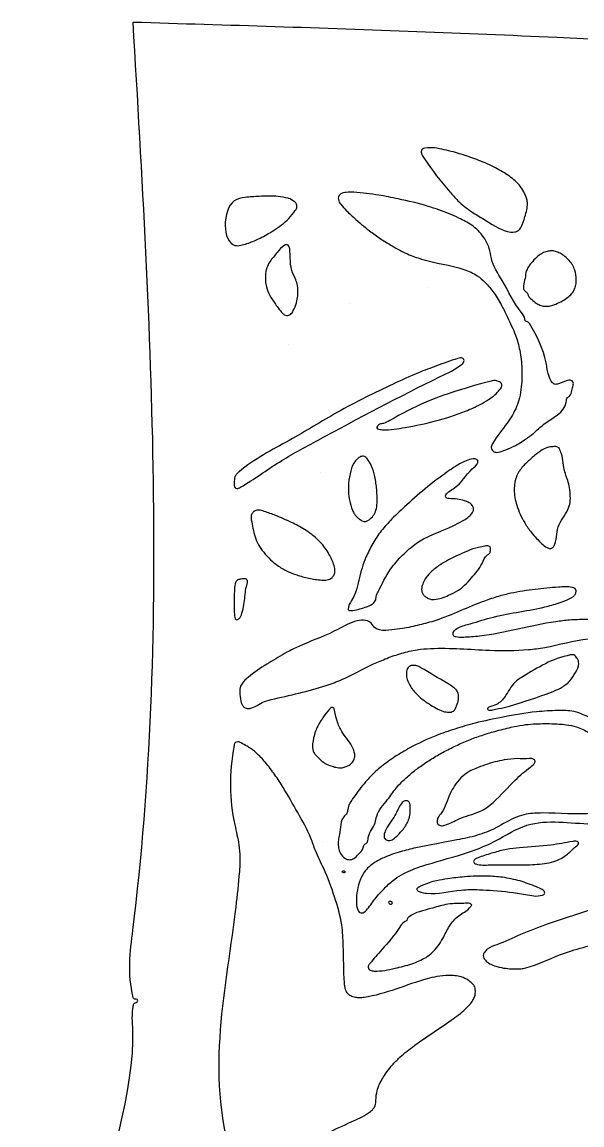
# Model space of a CAD drawing. Header units: millimetres. Extents: x -73 to 1552, y -292 to 900.
# Drawn here: x -73 to 299, y 168 to 900 of the extents above; entities that cross this region are included whole.
import ezdxf

# ---------------------------------------------------------------- set-up
doc = ezdxf.new("R2010")
doc.units = ezdxf.units.MM

msp = doc.modelspace()

# ---------------------------------------------------------------- linework, layer by layer
for points in [[(196.5, 723.259868), (196.50000000000003, 723.259868)], [(144.696552, 713.25), (144.69655199999997, 713.25)], [(104.203462, 686), (104.20346200000002, 686)], [(125.471214, 600.644707), (125.47121399999997, 600.644707)], [(126.5, 356), (126.50000000000001, 356)]]:
    msp.add_lwpolyline(points, close=True)
for points in [[(0.906652, 899.816883), (0.7304989999993268, 296.9426270000064), (0.9843370000016876, 252.23458599998926), (1.3510918118962096, 251.36112103550266), (3.4850940000000015, 250.749127), (3.949343, 250.060771), (3.525419999999995, 249.221633), (1.4118404783749965, 247.984543457971), (1.0750709999999992, 247.013501), (0.7546850000001086, 230.2021419999997), (0.5, 1.997489), (5.972326999999998, 1.4182240000000021), (224.60937502750494, 1.3446119986474514), (1497.5, 1.5), (1497.8043592192892, 464.3287032234192), (1497.495218999975, 735.4340409999999), (1496.751348, 736.4109440000001), (1411.8204288705126, 748.2980725540858), (1393.201199, 751.495968), (1337.774431698905, 759.4984095263551), (1322.3350071115638, 762.3012033179937), (1238.6276630000002, 775.0536149999999), (1225.0060234666735, 777.5659293128094), (1142.8165044191348, 790.303568475359), (1116.72543530718, 794.823450721634), (1034.3842347118227, 807.8720532299915), (902.8347517942876, 828.2578516717823), (798.4219473508849, 843.233916361605), (693.1027185374408, 856.7374305714111), (670.6604430536092, 859.1222185333734), (653.3702184670801, 861.6987642315431), (568.2275010628284, 870.0754620785573), (513.3208951979209, 874.6190420156925), (489.77534043727246, 876.9886015091629), (441.562089, 880.577659), (352.69367300000005, 886.1151480000008), (282.0527587812415, 889.7078133176826), (189.20042130078707, 893.6229209986748), (0.906652, 899.816883)], [(213.5, 813.618032), (228.90169412687996, 808.5233645886399), (240.03535135950048, 803.7336833991394), (249.529492635395, 798.120224337009), (253.637761, 795.047933), (256.433701478814, 792.38967222939), (258.756571, 789.309427), (261.180905, 784.895238), (262.15022762143883, 782.1605151402513), (262.543349397884, 779.350246537698), (262.139520394036, 775.194940339182), (260.9360321856501, 770.5265567605443), (258.216, 763.499959), (256.54028181132, 761.442846479671), (254.087514, 760.431079), (249.2361135002596, 760.8284339500015), (233.59497299999995, 768.897934), (225.60327799999996, 773.816006), (220.80093093535206, 777.3468691221452), (216.45262642539998, 781.20254348638), (211.0454576246875, 787.166929817125), (194.22673999999995, 808.956249), (192.557701, 811.850601), (192.124165, 813.894027), (192.75, 815.448318), (194.494688, 816.134625), (207.22296819370587, 815.0095436007214), (213.5, 813.618032)], [(103.629081, 782.877286), (103.96578667030678, 782.7685738942229), (108.035723727074, 780.4684433924799), (109.346619, 778.898746), (109.62799187748162, 777.7590934147813), (107.50905208976806, 773.3237501320395), (103.02976399999997, 768.208701), (92.71554499999993, 760.611348), (84.14825659408754, 755.8283116551459), (76.438153018676, 752.757005238156), (68.5, 751.5), (67.946367, 781.029111), (75.30274697323446, 783.3157147879626), (84.44148550398985, 784.0529097054388), (97.09876900000002, 784.01359), (103.629081, 782.877286)], [(155.789414, 785.984328), (163.93116041342742, 784.8952418636125), (176.76683823904636, 782.4206413577732), (196.7603770661545, 777.426586840883), (210.72799488961877, 772.464730710863), (216.9569635501341, 769.6657081269011), (225.56066460790979, 764.9021162168153), (229.76707613880927, 761.4896830758723), (233.6364136286213, 756.6690144925958), (237.20756403560137, 749.5655750647691), (238.64244663222783, 742.8403282013405), (245.76338526696097, 728.2238468226761), (258.461111, 707.114994), (260.843256, 702.678737), (261.17025150159503, 701.3758896323415), (262.987501227569, 700.6379509109514), (263.826061, 699.667158), (274.94686100000007, 673.603162), (276.6733626620289, 665.1593529916245), (279.237984, 660.367985), (280.66909330086816, 659.3085442893262), (283.24064637928, 659.658295839448), (290.10283528713, 661.9343066584825), (291.5973681825951, 661.8819805222959), (292.7108968119404, 660.9486647022972), (292.92705717435, 658.603215987128), (292.0473477729435, 655.1018087154725), (290.642457, 651.543495), (289.13258001985446, 650.5398081123975), (288.268781517116, 647.5127849949398), (273.38507758004005, 632.74354369864), (266.52212903863324, 626.6831003620952), (260.5917050000001, 622.318347), (252.6560671379693, 617.7038905556873), (246.7916727463532, 615.2432241649478), (242.25630092725473, 614.061049517097), (240.88801415410032, 614.2928111121905), (239.42077784751, 615.30450081726), (238.61358273749215, 616.645926120889), (238.51984035015087, 617.597448564639), (239.50076090493891, 620.1603094208139), (249.10312814423133, 633.5212724747643), (255.38962697092092, 644.4911333186823), (257.245524488625, 650.27558401037), (258.47665446524263, 657.6762890902438), (258.88142693154396, 669.5697028845619), (257.41793634031364, 681.8950546733086), (254.64157098838604, 691.896576447318), (249.24369799999988, 703.832283), (245.65369999999984, 711.133359), (240.321641, 720.011021), (234.45113291001803, 726.9512484538625), (229.26141575457166, 731.3764573889129), (225.12484652877544, 733.7096832659396), (220.4483570486384, 735.5180791476107), (192.30463089046907, 742.4377653941203), (183.033283, 745.847853), (172.71266382702467, 751.190619910589), (165.8153462318345, 755.4911777836762), (158.876261164389, 760.4070482421706), (148.76691796449597, 768.720946545808), (142.32503299999996, 774.771739), (138.699048, 778.822953), (137.094581, 781.990483), (137.13740431728175, 783.7734108085192), (138.68280157538993, 785.6828186291757), (142.328956330304, 786.7480791025228), (147.3520762490778, 786.7803822633857), (155.789414, 785.984328)], [(105.208578, 743.25), (106.20225803902348, 734.8702533757494), (108.82792161228339, 728.7403730978855), (109.98262369550088, 724.8595225814669), (110.138587817712, 718.134503193692), (109.36062, 713.494583), (107.19933855738897, 708.1904187649443), (105.25070641026413, 705.7118436845169), (102.93893086008336, 705.029870163188), (101.17585057747232, 705.5272676878382), (99.82319800000002, 706.648574), (95.41474697584569, 712.4293459305426), (91.635492978307, 718.317143366708), (89.31371458347755, 723.9418578893359), (88.718726398248, 727.7418482880021), (88.71140240985179, 731.6520862343664), (89.6017086390124, 736.5373309890824), (91.63773686410572, 740.6606365143793), (96.51556668176522, 746.8048663904119), (101.54607562080216, 751.5743554232723), (103.33803225345564, 751.9706911529687), (104.3064864133535, 750.9987135452865), (104.84543546112069, 748.6070235592771), (105.208578, 743.25)], [(284.931194, 745.90077), (288.2258713622836, 743.4915630436312), (290.95002458713196, 740.658529681516), (292.40281999999996, 738.536627), (293.97452369089825, 735.1220254236697), (295, 728.871669), (294.6542849121991, 725.363238742877), (293.655762524566, 722.209389156532), (291.8891911832153, 719.4422119104883), (289.399106, 717.05647), (285.85416670854187, 714.718944845811), (281.46189609786967, 712.5693467068796), (278.685415684476, 711.574564255596), (275.3778274442505, 711.0770818803101), (273.0236308223779, 711.277027738704), (270.091052946803, 712.1769114528062), (267.701738164231, 713.63338455612), (264.61832666898005, 716.28214205549), (263.30478829379706, 717.7109566143547), (262.676875, 719.632018), (260.9746100428397, 721.097481765703), (260.963637087093, 729.54560200816), (261.92486009270675, 734.8015406855161), (263.70870691560725, 737.9640950169605), (266.884741, 741.844027), (270.4267528042879, 745.0618574331622), (273.25373997772476, 746.7240482068721), (276.39747341766736, 747.7042292060312), (278.758522, 747.86534), (281.871521, 747.310328), (284.931194, 745.90077)], [(220.5, 675.017914), (220.157647495808, 673.716335131828), (219.219202, 672.751642), (204.72989289630547, 664.3739109502573), (123.657011611776, 622.270686174208), (97.96196705691841, 607.6928953747887), (72.07808000000006, 590.921394), (69.69069, 590.150127), (68.62224525050105, 590.6422356119008), (68.015313, 593.75), (68.479559, 597.9313), (69.50814769360443, 599.5611658602887), (71.26900311037858, 601.265811721723), (104.53669476705396, 622.0846135885499), (136.4999999999999, 640.718029), (173.47637799999984, 659.4511439999999), (190.24770679307528, 666.9307614549468), (202.25514382698552, 671.5491395838882), (216.36281100000002, 676.392946), (219.60297035534393, 676.5233875062567), (220.2737768016663, 675.8989019494157), (220.5, 675.017914)], [(244.113799, 660.939097), (245.27295939462422, 659.7333942778314), (245.3457621931955, 657.5293559537018), (243.8331625832792, 655.352327709054), (240.95061814171873, 652.3515727127524), (236.68077408576755, 649.1833531472987), (231.13293570308244, 645.8708737910262), (221.46011298686298, 641.502439322523), (201.644145, 634.923007), (181.31357776644663, 630.613057159767), (166.96330699999996, 629.106351), (164.028975, 629.490804), (162.55617099999998, 630.315808), (163.06979500000003, 631.584098), (164.59216216770955, 632.8312045103695), (166.9446192093478, 633.285108111256), (171.18644129923197, 635.2007033443319), (195.06218462659595, 647.3757018670825), (201.756187, 650.16412), (211.05408896644067, 653.3493520354384), (238.4999425699375, 661.4066179016279), (241.35182847833948, 661.7843043918585), (244.113799, 660.939097)], [(283.759051, 616.75), (285.12538690745424, 613.0759495346277), (287.37543, 601.182672), (290.30941699999994, 591.845648), (290.9569054234935, 586.347277142716), (290.826949, 580.860414), (289.4161799479478, 576.2149090518789), (283.005144, 564.558533), (280.013189, 551.751499), (279.43531, 550.946312), (277.512425863151, 550.2266798173196), (275.557861, 550.855194), (268.65425700000003, 557.002931), (265.13887655972104, 561.0181430463069), (260.7620049839676, 567.2571747026948), (255.483779, 579.013765), (253.817669, 589.431388), (255.404864619297, 598.3329564633871), (259.5037012966742, 604.6703740502612), (264.48877, 609.572621), (270.2794152241084, 614.3280772054197), (274.7523256554805, 616.8790055215454), (277.0382590212378, 617.5770933541413), (280.1126846816924, 617.9112486398558), (282.6238266247196, 617.577743435028), (283.759051, 616.75)], [(229.776288, 608.189781), (229.61445199999997, 607.334205), (225.9574888419663, 603.0527891826803), (213.10481355359198, 589.738641383368), (208.39006801590997, 584.3539432699536), (208.78189325657124, 583.7810073937198), (210.66271299999997, 583.360448), (220.87891716499757, 581.9369582517497), (223.93505830253045, 580.6945910965266), (225.8802416884882, 578.8964792454927), (226.661875, 577.184921), (226.5677763075202, 575.0394235048956), (225.73497206177134, 573.5664197272687), (223.77432600000003, 571.443683), (220.36209654127362, 569.0219800385895), (193.51637173928793, 556.590152032343), (189.29760792900797, 554.057760366496), (184.18357128498948, 549.9394136136195), (175.45782361550576, 541.2683429119517), (171.72910254302892, 536.5140602182662), (163.458701364727, 521.532305737169), (162.2141216585017, 518.3769268798537), (161.853687867984, 516.1319395579025), (161.07929241217275, 514.747931842405), (159.1333823789315, 513.097660643551), (155.97275121918963, 511.6342114383673), (146.70392255095, 509.15627432295), (144.468169895088, 509.103979871975), (143.74404361562043, 509.47206349790844), (143.58890471519211, 510.03178474227525), (145.905129, 515.72802), (152.7846011498394, 537.5160334010368), (155.43057619924673, 544.4254842036077), (159.9135058346325, 553.6018227566175), (165.54648612269685, 561.9168573826074), (172.55197900000002, 569.854237), (182.54769575433247, 579.2748536156444), (196.36848400000002, 591.364897), (211.29095489145803, 602.3990173003158), (218.355976613687, 606.8736231696314), (223.108989, 608.955447), (227.621099, 609.73829), (228.95110588678148, 609.3153388501615), (229.776288, 608.189781)], [(156.027759, 610.236008), (159.10147757298435, 605.0424238816537), (161.294715370687, 598.024426428668), (162.54201891632033, 589.3458676800317), (162.779617, 580.615276), (161.99545800000004, 575.669769), (160.25863899999996, 572.070746), (157.46829399999996, 569.387269), (155.61241483588512, 568.3334757463036), (154.5264894290316, 568.1503258445958), (152.231928, 569.059488), (150.11506520143564, 570.564523655988), (147.7967955412143, 573.2098988327763), (146.40919787049, 575.7437838395425), (144.506673, 582.278567), (143.75703131908548, 591.2173337626409), (144.8479980730735, 599.901635590438), (147.4588432273814, 607.0257331231745), (149.77941198584355, 609.8315467608804), (151.83695240187998, 611.2680227774865), (154.39868446474642, 611.3527210166033), (156.027759, 610.236008)], [(95.416719, 572.252542), (105.94352484178899, 567.5778239306405), (114.55787152656501, 562.933978263649), (119.44642400000001, 559.542632), (125.03879032935166, 554.4750319443426), (128.21411030692042, 550.6494832941341), (130.86520256946005, 546.5267687962211), (134.229687, 538.910601), (134.706552620485, 536.9579458606275), (134.75112620613305, 534.198403805778), (134.2868031416515, 532.7693227851486), (132.873903299777, 530.963242781601), (129.628547, 529.453155), (126.09557847627599, 529.297130143216), (117.46188106810399, 530.5879468143333), (109.46117820853316, 532.6778093310927), (103.91855800000003, 534.876901), (97.437907, 538.505256), (93.38131295043966, 541.6707767514116), (88.61424793794377, 546.5413296962826), (84.694116, 551.523404), (82.35069153262755, 556.6222351523667), (79.56865853058126, 567.9427007550419), (79.199356, 570.454287), (79.48639608609501, 572.775531167534), (80.86154400000002, 574.667497), (81.88505189789707, 575.3222796745465), (84.21206024832793, 575.820682652666), (87.95147061070715, 574.9063819328805), (95.416719, 572.252542)], [(238, 549.5), (237.530872, 547.169761), (236.0343470997244, 545.9943685267236), (232.4206808052187, 540.2288829112654), (225.41958699999995, 530.739788), (220.857777239152, 525.820880705444), (216.36732566829014, 522.2722885562305), (210.18337959625768, 519.2042920014197), (200.69679249850424, 516.4015951068243), (198.86893236225646, 516.4572852899056), (196.341674, 517.37411), (194.45037401469298, 518.5845852367452), (193.09473458876, 520.105073604946), (192.42454114851225, 521.9749265452505), (192.429886, 524.065303), (193.426685, 527.478775), (195.2248914182, 530.81250912516), (199.36987222092347, 535.3488286623165), (205.014246, 539.648842), (215.535829, 545.32088), (230.170185721775, 551.019515008635), (234.29728233927008, 551.8555426924939), (236.9169517984786, 551.8195019777032), (237.7422558860135, 551.195369974971), (238, 549.5)], [(75.614552, 523.75), (74.38648900000004, 513.0834500000003), (73.129608, 507.21940500000005), (71.11734725631104, 503.62783437303716), (69.14883653255035, 503.03853445160166), (68.43290084852049, 504.4909356986935), (68.05520899999999, 508.91092), (68.08025435960958, 521.8542170687901), (68.5596511128762, 526.7877541620894), (69.10107628131335, 528.2148533549481), (70.42550399999999, 529.381167), (72.57222455214165, 529.9606730588645), (76.232991, 530), (75.614552, 523.75)], [(294.812719, 522.302137), (294.4862532195925, 520.133805511335), (293.022353, 518.50125), (287.3655210757173, 515.5990402844552), (282.29492568282615, 513.7549545152021), (272.8228010000001, 511.16926799999993), (237.96263299999998, 504.2066040000001), (222.73229317930102, 499.7578005463052), (214.80209564402497, 496.3961541256247), (213.19991799999997, 493.790475), (213.7755378835703, 492.0549934297544), (214.797296, 491.582939), (220.24353471998643, 491.2472453156233), (230.70531950882184, 492.0737887855925), (281.46074333615866, 501.65089890946587), (290.44518843600724, 502.70811428649307), (301.1397941527241, 503.094990759965), (317.72870361697085, 502.72878153912256), (322.92132546710695, 502.005903729283), (327.38069362070945, 500.8602129662793), (335.70855513117033, 497.92535220700546), (336.1255119518256, 496.8621130996196), (335.734223, 495.794644), (332.73340422676796, 493.8162368984627), (302.86354032142145, 490.2834838457924), (274.00899434177893, 484.57329517627153), (263.24338579326, 483.15080975363), (237.36765400000053, 482.71209499999986), (198.310846113581, 483.84910926902904), (189.34521649417061, 483.02469724879387), (179.10294210547767, 480.68937308030576), (169.22553299999998, 477.330999), (160.466218, 473.57931700000006), (139.2910919004115, 463.2160855281074), (129.1092938288688, 459.31784114298705), (92.58130242081133, 449.9038458138077), (86.64403298265262, 447.9748887617971), (77.066011212402, 444.0331766331055), (74.798613, 444.657676), (73.59832600167657, 445.9771594086293), (72.67378678465, 447.91886677450003), (71.810644, 453.261388), (71.80738951885549, 456.906242761654), (72.18925949413703, 458.7837105332959), (74.03697799999999, 461.581444), (78.71356390631237, 465.92940223974966), (91.120728, 474.423422), (102.95744200000001, 481.359835), (110.81667516195199, 485.25547529201754), (134.60950963068, 495.5090517594), (158.753072, 500.59805), (161.7572785799096, 497.3971778286707), (164.466248419433, 496.218743943503), (172.594434986079, 496.165624047248), (179.59004758151042, 497.13192211331847), (190.85230263153602, 499.48700253643733), (201.69203693818395, 502.50059133162864), (233.975300888042, 515.402012745696), (243.38955792680645, 518.4571020545714), (251.609244532558, 520.51712709377), (267.690193, 523.08498), (283.064268650028, 524.603115073986), (292.4634833182325, 524.3982228371395), (294.13988319657767, 523.7348809540246), (294.812719, 522.302137)], [(295.434898, 477.459015), (296.3901147044177, 475.64861218403024), (296.5721275250725, 474.01040459338503), (294.501179961678, 467.995051872023), (290.7268021500375, 462.409257328475), (285.21876260187855, 458.041745191582), (281.87094500000006, 456.311399), (274.933117992142, 453.6150373848855), (247.17038405417287, 444.7837308168122), (239.49490739155408, 443.11194185354765), (236.928477, 443.009961), (236.07245279479386, 443.5966332449265), (236.059491017381, 444.2058787272075), (236.88836422273664, 444.8165617583681), (242.00939804502403, 446.7565823274466), (245.093473, 448.879176), (246.90030613003503, 450.93709283251036), (253.33328299999997, 460.409099), (255.98272278155466, 462.8875548672775), (259.62248582313197, 465.27097293416404), (291.068869, 479.56278), (293.438265752506, 479.61641409119903), (295.434898, 477.459015)], [(191.84563, 471.131681), (209.22214209500999, 460.83100043699096), (214.10659394755703, 457.5804480006778), (215.46607399473243, 456.21859617779734), (216.74390261772248, 453.08626550970996), (216.77984360061748, 450.019936402162), (215.55543538149558, 445.82958193559625), (213.38725093394365, 442.30580405740176), (211.855636, 441.681223), (208.6058365552254, 441.7024541959963), (206.3569674648391, 442.2256376097971), (202.09492407416403, 444.21663231352), (192.683927, 450.327449), (188.90486462959177, 453.7039602357487), (186.33580468326207, 456.6502506405091), (183.9883333654919, 460.40477730991284), (182.51931519175787, 464.1538429374596), (182.2726394931021, 467.73961877534236), (182.576813, 469.527825), (183.8696276472515, 471.6272656617585), (186.13019, 472.611582), (189.1225388138215, 472.39157364996), (191.84563, 471.131681)], [(134.405482, 443.75), (136.28484571289, 435.80958374296796), (137.655492, 432.0875), (139.34215422840998, 428.84318107866), (146.05146081187576, 419.0696739760687), (147.91807244019884, 413.65738913658794), (147.61309899999998, 410.449002), (146.03652152562017, 407.8712097758893), (142.270064, 405.511263), (139.550858, 404.736131), (137.30757102838916, 404.7005231577918), (133.66757798215454, 405.41071027790514), (127.875561, 407.828795), (125.20819095753706, 409.8499610138646), (122.502272971265, 412.6334023072675), (120.81108323511249, 414.7754306313475), (120.15552470767351, 416.5986019956315), (120.68672854205744, 424.5164352741631), (121.94959379853337, 428.9981022255937), (123.4663462807885, 432.38290257988604), (127.28507802425638, 438.49134038847626), (131.18221257665124, 443.5093525057478), (133.061930406704, 444.781044547192), (133.8972920025465, 444.50926336247994), (134.405482, 443.75)], [(302.309409, 438.609314), (308.81815148672655, 434.9302481892766), (313.3842394281673, 431.3895226738263), (326.52234579065055, 417.7420618011196), (331.50058383197404, 413.6502195770826), (334.71204, 412.131911), (350.37094917860895, 406.8323199008764), (357.5004834119047, 404.7186769147173), (367.7468936293593, 402.3244860032063), (380.81346697228696, 397.35974329396066), (387.166262, 394.048504), (391.5069968979217, 391.03482776548987), (391.9422061981263, 390.1720438784721), (391.8931127022176, 388.9681653285862), (390.496936, 387.430837), (387.1193540304823, 386.45200762287953), (384.189365012883, 386.1672501273742), (376.54516092214186, 386.5177533507749), (364.02611716251124, 388.62214936893025), (359.595813692225, 389.7975847313125), (355.8067360733234, 391.33654944093746), (322.91894760627804, 412.2202141857331), (303.480464574121, 427.8876002713104), (299.433250826759, 430.1335709429176), (295.0974305722547, 431.8285355224715), (288.243898, 433.271901), (278.6921799992918, 433.9288348920293), (266.575065, 433.766758), (259.435864, 433.06091), (251.797928, 431.58751499999994), (240.99999999999994, 428.8460160000001), (232.22345145410497, 426.18994769366896), (223.62230099999996, 423.0114709999999), (215.055729713632, 419.263973897504), (206.715247, 415.03712800000005), (198.97505147387102, 410.535415731497), (191.512529, 405.587002), (185.18055111097198, 400.7116871230885), (179.271798, 395.331234), (175.44632131184937, 391.143075465027), (169.77772048599664, 383.5544430501618), (162.53223985033756, 372.4526761577938), (161.5362656603653, 368.1658818044446), (156.9120735782314, 358.40865826030773), (155.835115198049, 354.6312399359175), (154.22627835700627, 353.5747834433321), (153.415272, 350.965246), (150.49805021851242, 347.2891443684763), (147.4694339762, 344.496868743495), (144.65311100536002, 343.60505435624), (142.954475, 343.846522), (141.28283259984, 344.64209335716004), (138.609091701056, 347.6509761306565), (137.738084, 349.674306), (137.0465236348202, 353.3027769997807), (137.111024383652, 356.578480128896), (137.83680407747912, 360.3332456325153), (141.15055799999993, 372.655317), (142.766348, 374.457136), (143.309375, 376.94634), (147.21127323048114, 385.00489134928745), (155.20177742472842, 395.3273055868327), (161.92583013897953, 402.3193222702397), (165.633309, 405.459664), (174.7796292669325, 412.05952576193), (184.46617699999996, 417.837427), (201.79142069706816, 425.9142722827434), (214.39112577815632, 430.38752729489636), (227.82916613483462, 434.2663287804987), (246.492032, 438.32729399999994), (268.56232794775, 441.7997664209979), (282.85491119927, 442.66064570515596), (293.3492493056681, 441.99910137284564), (296.7455153169931, 441.0599548895871), (302.309409, 438.609314)], [(76.573321, 418.95805), (77.79596268587431, 418.22166571501316), (82.49976645713129, 414.6121859948746), (88.62792436842949, 408.2946207322025), (95.00759273984369, 399.9301651401738), (100.40713600000002, 391.650885), (110.13952, 374.89412200000004), (118.82382199999999, 357.961453), (121.92361299999999, 349.64557600000006), (127.36142111120279, 337.77651686269985), (134.5427968931978, 319.0154750090386), (139.35195324121614, 300.3096224602862), (140.35476788664047, 286.52248268542314), (141.16331281912798, 261.88683269913), (141.89109563258393, 257.4004127961651), (143.52652, 254.565885), (145.27113709287548, 253.20580546822669), (148.40246632589898, 252.15267818639956), (151.2179667524175, 251.9143625991725), (154.25954017221454, 252.19689939812133), (196.1319635392652, 264.5721033930269), (202.3476569647176, 266.0089719770173), (210.359251, 266.825477), (214.47907001115, 266.6138571182), (218.521791, 265.792822), (223.4893711597306, 263.4902226191976), (225.753763255, 261.66487828875), (227.21548225083603, 259.9000823208009), (227.78734856542565, 258.3724742280263), (228, 255.805011), (227.590364499318, 252.95771110846), (226.39468, 250.341367), (221.544439, 244.616788), (212.02310000000006, 237.02932000000007), (186.19749425786992, 219.23317508994995), (177.0857778009473, 211.61360240816342), (172.22403337013264, 206.4874406931641), (168.2663628617215, 201.36028523922903), (164.023705, 193.634797), (162.51929946313348, 188.891088831736), (161.85825987166695, 182.08869453838267), (161.1363297637022, 179.44806803898425), (159.64712063126308, 177.59551643403813), (157.10292030277492, 175.49509737120434), (145.66897213211257, 169.55454009276713), (129.27754292638218, 162.07688056241918), (72.01685999999995, 139.13584399999993), (69.23988798663547, 138.0645283232113), (68.37619172545705, 138.1203151722704), (68.059276, 138.715597), (68.63315100000182, 309.28047499995546), (71.13371399999994, 332.7465790000004), (71.76867956429301, 345.22636652165846), (71.07819261455855, 353.5282667799335), (68.38392105372061, 366.71326427785897), (67.9324400000005, 419.47442900000226), (68.720097, 421.386763), (70.3745409908, 421.871891128175), (72.534734320148, 421.15640320372944), (76.573321, 418.95805)], [(267.716324, 409), (267.474583, 408.140051), (264.73996414292253, 405.27633170634), (254.4827562053755, 396.48461378640826), (239.76129099999997, 381.608018), (235.442579, 378.126904), (230.702416, 375.627619), (217.170703, 370.697297), (207.65585886319795, 366.49741833243235), (204.7937233184311, 366.2422162525985), (202.8712179861779, 367.7000810956157), (202.61187427630114, 369.11154368572943), (203.198199028291, 371.399273042419), (205.500665, 374.689174), (211.3358455461055, 387.56710470407097), (214.167891, 392.675869), (218.37575645328067, 397.95786886398076), (223.9685511301445, 402.1918086717975), (228.24834, 404.289994), (234.563700759689, 406.59875834026), (241, 408.545095), (247.06594727365703, 409.85816234081267), (255.81304636451847, 410.72801355128445), (263.9716140644161, 410.7190454482395), (266.57735185013513, 410.46231425948406), (267.716324, 409)], [(184.812326, 377.565501), (184.71411757427282, 374.3266151886771), (183.65093032512544, 370.05188612248605), (182.1395359359745, 366.86742058044604), (180.01454785583599, 363.7478138171644), (176.65142255373343, 359.98442149216083), (173.35138088871247, 357.25806448057153), (170.6251786475983, 356.3483465326917), (168.387726, 357.093179), (167.57884143318222, 358.2601470281988), (167.40565393139354, 359.3029202313625), (168.13140553398, 362.5793750767275), (174.65839274776198, 373.03871173916644), (179.0802519903316, 381.03699668497137), (181.24144026921493, 382.71410741926474), (183.488353, 382.404698), (184.4207100106825, 380.95240591537754), (184.812326, 377.565501)], [(331, 377.012545), (330.449309, 375.920718), (324.43237377413095, 371.9613938836447), (319.371645, 369.37342), (316.208243, 368.419138), (305.44391955140776, 367.49568750936726), (262.259257, 366.5), (241.34356806671093, 356.13193602440896), (229.88077685094214, 350.93885449439233), (219.50920699999992, 347.306456), (192.55257683423795, 339.331688405721), (180.499778676338, 334.45950220503005), (174.55611524271828, 330.80556904900476), (168.12869800000004, 325.061447), (162.988208, 319.53921), (157.14009447964358, 311.74871864250474), (154.31750703218546, 308.78218220111006), (153.02541084951477, 308.27243059632303), (151.91628483739322, 308.3597518428151), (150.91930424915313, 308.8774728222843), (149.9944, 310.256311), (149.04422468394625, 316.1349191524075), (149.69588409228803, 323.34342152478393), (151.73363727173242, 330.60697195024835), (153.86857875687184, 334.6649503310411), (156.43699112723434, 337.9647100727961), (160.808173, 341.521995), (167.24341969440778, 344.9348364958437), (172.33988403767785, 346.98761464212555), (178.16286060254913, 348.89584020048244), (188.5312884837075, 351.4642156177), (215.72105414133, 356.7196999812025), (229.2165520987346, 359.8283751147154), (241.52017906041863, 364.73131375054464), (255.3993510553181, 371.929221369935), (261.82065308341384, 373.779625899216), (272.592356, 374.653233), (306.3318019999999, 374.335127), (312.6022930457608, 375.04907272092424), (325.96618684339865, 377.70736025792274), (330.224093, 377.838915), (331, 377.012545)], [(296.445188, 355.088688), (296.4953984700847, 354.07840914208253), (295.29100900404944, 352.82715602141013), (290.054699958984, 348.149058140736), (285.949358277664, 345.11404722784), (281.432669969696, 342.888083880652), (275.42351731060296, 341.36825429924704), (262.66545499999995, 340.263791), (237.7977574831995, 340.1796767512768), (228.375543, 340.775532), (227.50047518552398, 341.177532958712), (226.948811, 341.966846), (226.9275926192825, 342.85698778908), (227.443739, 343.582519), (230.690686, 345.286039), (239.82582103081077, 348.1967636125157), (248.698272949971, 350.4225238257055), (257.36315762726, 351.57727504767), (278.178125, 353.34429), (292.6993921227688, 355.77823881139), (295.467791, 355.737457), (296.445188, 355.088688)], [(141.729167, 335.395833), (140.49784520728943, 335.14018337666477), (139.34474285570494, 335.6517249405436), (141.112848, 335.910055), (141.729167, 335.395833)], [(246, 331.965775), (257.63132213122907, 329.51025512277346), (268.5418453774875, 325.5412098259625), (272.397879, 323.755333), (273.566661420438, 322.6997593161605), (273.96825953421086, 320.95909505861846), (272.6044200931275, 320.1310526548311), (261.32269821419226, 320.5674615608309), (239.922009799014, 323.1246420413355), (230.82482646669803, 323.7065456109835), (218.48675719186608, 323.4395274960307), (195.52866141819922, 321.37153418936043), (191.874543, 322.051966), (189.643011, 323.147785), (189.19240658309522, 323.78484855879015), (189.3816515826905, 324.60789540422695), (190.43444241150183, 325.3733208856799), (197.240966079692, 328.3247387258575), (202.31937, 329.666102), (209.56888246687998, 330.936365057216), (220.75317820575117, 332.2292326794145), (228.5394160282513, 332.677558885398), (235.8380256969906, 332.7441105094885), (246, 331.965775)], [(356.345436, 317.012527), (367.6084894249012, 309.52214165845845), (367.884484, 308.816981), (367.6249042699196, 308.13113752697706), (365.8574314849758, 307.11168140252914), (341.93046699999996, 297.839598), (315.5732880000001, 289.5403160000001), (283.925086, 280.389112), (261.49035699862844, 271.8379872730135), (258.16025267093846, 271.1702132110805), (254.030464444077, 271.112554279418), (249.60127875096904, 271.359191880009), (243.86583199999998, 272.268652), (240.72284341955, 273.19267083333597), (236.70652817023628, 275.14126178034877), (234.06604, 277.535716), (233.3382079015, 279.0941329281775), (233.440051, 280.811116), (234.00900140806985, 282.1081141840673), (235.86604100649765, 284.1857943058973), (242.289139507902, 287.1921678224763), (257.975002, 293.866144), (276.2043213587075, 300.99365132016385), (308.5, 311.84233300000005), (331.70295899999996, 318.8459), (341.76297441690946, 321.2315772519996), (344.886611, 322.852976), (346.5244474768549, 322.60960975051495), (348.80944281412803, 321.635377550709), (356.345436, 317.012527)], [(225.668692, 313.5), (224.17028104987796, 311.6126267449133), (216.924537, 306.427346), (213.66665800000004, 303.322438), (210.890576, 299.547939), (206.41529626785103, 291.39330441598497), (203.00844332600002, 286.143188681248), (199.303314999314, 281.984146354839), (195.250267680355, 278.80128497747603), (190.71017117574922, 276.45337189037457), (185.87133056761456, 274.5447520999487), (174.708208218181, 271.5837419809434), (161.065036, 269.676192), (158.90018000920247, 270.0248040815325), (157.00182744121892, 271.5360139002971), (156.980732754952, 272.851532289616), (158.03011006296984, 274.67091026889716), (165.96464599999982, 283.9381559999998), (177.67033139697978, 298.5906411041257), (180.92817330980583, 302.2748160272837), (182.48083597880597, 303.3047536591689), (183.165898, 305.017617), (184.011441560722, 305.79346163576844), (198.528787455456, 311.21026509376), (208.29993915008842, 313.7813885606392), (214.21775979389756, 314.48363882434387), (220.26403826925755, 314.63016589405197), (224.410422, 314.471699), (225.668692, 313.5)], [(173, 315), (172.65556644224887, 314.22828254590587), (171.852944031058, 314.018472722925), (170.806203, 314.617485), (170.40055796011686, 315.4694562847885), (170.889346, 315.926733), (171.89002562217357, 315.9579870297843), (173, 315)]]:
    msp.add_spline(points, degree=3)

doc.saveas('drawing.dxf')
